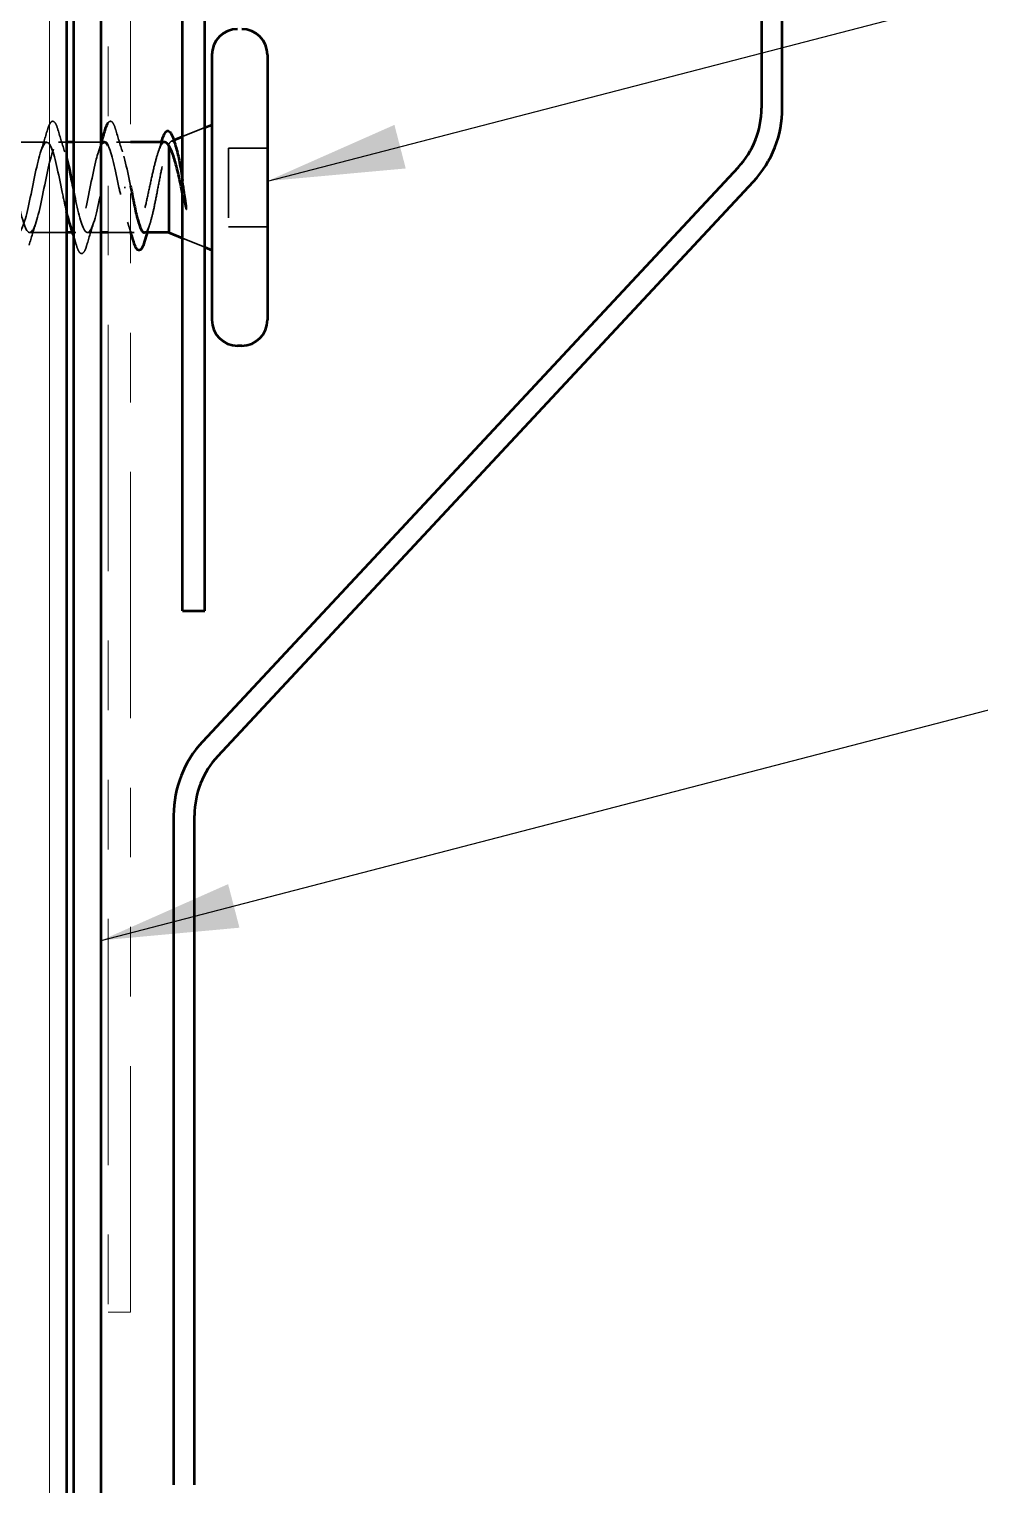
# Model space of a CAD drawing. Header units: inches. Extents: x 0.6 to 33.4, y 0.6 to 21.4.
# Drawn here: x 7.283 to 8.65, y 3.573 to 5.665 of the extents above; entities that cross this region are included whole.
import ezdxf

# ---------------------------------------------------------------- set-up
doc = ezdxf.new("R2010")
doc.units = ezdxf.units.IN
doc.header["$LTSCALE"] = 2
doc.header["$MEASUREMENT"] = 0
doc.linetypes.add('DASHED', pattern=[0.2067, 0.1654, -0.0413])
doc.linetypes.add('DOUBLE_DASH_CHAIN', pattern=[1.2403, 0.6614, -0.0827, 0.1654, -0.0827, 0.1654, -0.0827])
for name, color, linetype, lineweight in [('Hatch (ANSI)', 7, 'Continuous', 18), ('Hidden (ANSI)', 7, 'DASHED', 35), ('Symbol (ANSI)', 7, 'Continuous', 25), ('Visible (ANSI)', 7, 'Continuous', 50)]:
    doc.layers.add(name, color=color, linetype=linetype, lineweight=lineweight)
doc.styles.add('Note Text (ANSI)', font='tahoma.ttf')
doc.dimstyles.new('Default (ANSI)$7', dxfattribs={"dimscale": 2, "dimtxt": 0.12, "dimasz": 0.098425, "dimexe": 0.125, "dimexo": 0.0625, "dimgap": 0.031496, "dimtad": 0, "dimtih": 1, "dimtoh": 1, "dimrnd": 1e-08, "dimzin": 4, "dimdsep": 46, "dimtxsty": 'Note Text (ANSI)', "dimcen": 0.09, "dimdle": 0.393701, "dimclrd": 256, "dimclre": 256, "dimclrt": 256, "dimadec": 0, "dimazin": 1, "dimtfac": 1, "dimtofl": 0, "dimtmove": 0, "dimatfit": 3, "dimfxl": 0, "dimtolj": 1, "dimtzin": 4, "dimlwd": -1, "dimlwe": -1, "dimarcsym": 0})

msp = doc.modelspace()

# ---------------------------------------------------------------- hatches: boundary and pattern name
at = {"layer": 'Hatch (ANSI)', "true_color": 0x804000}
h = msp.add_hatch(dxfattribs=at)
h.set_pattern_fill('INSUL', color=36, scale=0.75, angle=90, style=0)
h.paths.add_polyline_path([(7.33694, 2.42486), (7.33694, 14.93713), (6.83694, 14.93713), (6.83694, 2.42486)])

# ---------------------------------------------------------------- linework, layer by layer
at = {"layer": 'Hidden (ANSI)', "ltscale": 0.032759}
for p, q in [((7.50394, 5.51087), (7.53594, 5.52377)), ((7.50394, 5.36474), (7.53594, 5.35184))]:
    msp.add_line(p, q, dxfattribs=at)
at = {"layer": 'Hidden (ANSI)', "ltscale": 0.062755}
msp.add_line((7.30869, 5.50281), (7.24269, 5.50281), dxfattribs=at)
at = {"layer": 'Hidden (ANSI)', "ltscale": 0.010614}
msp.add_line((7.33694, 5.50281), (7.32569, 5.50281), dxfattribs=at)
at = {"layer": 'Hidden (ANSI)', "ltscale": 0.037994}
msp.add_line((7.38694, 5.50281), (7.34694, 5.50281), dxfattribs=at)
at = {"layer": 'Hidden (ANSI)', "ltscale": 0.019185}
msp.add_line((7.42894, 5.50281), (7.40869, 5.50281), dxfattribs=at)
at = {"layer": 'Hidden (ANSI)', "ltscale": 0.003456}
msp.add_line((7.48774, 5.50434), (7.4912, 5.50574), dxfattribs=at)
at = {"layer": 'Hidden (ANSI)', "ltscale": 0.004297}
msp.add_line((7.48394, 5.49915), (7.48394, 5.49747), dxfattribs=at)
at = {"layer": 'Hidden (ANSI)', "ltscale": 0.053232}
for p, q in [((7.62594, 5.49431), (7.56994, 5.49431)), ((7.62594, 5.38131), (7.56994, 5.38131))]:
    msp.add_line(p, q, dxfattribs=at)
at = {"layer": 'Hidden (ANSI)', "ltscale": 0.107515}
msp.add_line((7.56994, 5.49431), (7.56994, 5.38131), dxfattribs=at)
at = {"layer": 'Hidden (ANSI)', "ltscale": 0.002412}
msp.add_line((7.41997, 5.43781), (7.42191, 5.43781), dxfattribs=at)
at = {"layer": 'Hidden (ANSI)', "ltscale": 0.050136}
msp.add_line((7.33694, 5.37281), (7.28419, 5.37281), dxfattribs=at)
at = {"layer": 'Hidden (ANSI)', "ltscale": 0.004078}
msp.add_line((7.35019, 5.37281), (7.3458, 5.37281), dxfattribs=at)
at = {"layer": 'Hidden (ANSI)', "ltscale": 0.018709}
msp.add_line((7.38694, 5.37281), (7.36719, 5.37281), dxfattribs=at)
at = {"layer": 'Hidden (ANSI)', "ltscale": 0.030375}
msp.add_line((7.42894, 5.37281), (7.39694, 5.37281), dxfattribs=at)
at = {"layer": 'Hidden (ANSI)', "ltscale": 0.004504}
msp.add_line((7.43437, 5.37281), (7.42954, 5.37281), dxfattribs=at)
at = {"layer": 'Hidden (ANSI)', "ltscale": 0.090851}
for points in [[(7.30964, 5.52059), (7.31112, 5.52565), (7.31258, 5.52922), (7.3151, 5.53217), (7.31611, 5.53282), (7.31907, 5.53278), (7.32046, 5.53115), (7.32276, 5.52668), (7.32375, 5.52396), (7.32474, 5.52059)], [(7.36624, 5.35503), (7.36476, 5.34996), (7.3633, 5.3464), (7.36078, 5.34345), (7.35977, 5.34279), (7.35681, 5.34283), (7.35542, 5.34446), (7.35312, 5.34894), (7.35212, 5.35165), (7.35114, 5.35503)]]:
    msp.add_open_spline(points, degree=3, knots=[0, 0, 0, 0, 0.08068206, 0.08068206, 0.12137804, 0.12137804, 0.18811443, 0.18811443, 0.24184971, 0.24184971, 0.24184971, 0.24184971], dxfattribs=at)
at = {"layer": 'Hidden (ANSI)', "ltscale": 0.062398}
msp.add_open_spline([(7.39694, 5.53079), (7.39704, 5.53092), (7.39715, 5.53105), (7.3981, 5.53217), (7.39911, 5.53282), (7.40207, 5.53278), (7.40346, 5.53115), (7.40576, 5.52668), (7.40675, 5.52396), (7.40774, 5.52059)], degree=3, knots=[0.07556417, 0.07556417, 0.07556417, 0.07556417, 0.08068206, 0.08068206, 0.12137804, 0.12137804, 0.18811443, 0.18811443, 0.24184971, 0.24184971, 0.24184971, 0.24184971], dxfattribs=at)
at = {"layer": 'Hidden (ANSI)', "ltscale": 1.009205}
msp.add_open_spline([(6.83694, 5.48741), (6.83782, 5.48468), (6.8387, 5.48161), (6.83957, 5.47822), (6.84501, 5.45726), (6.85045, 5.42566), (6.85589, 5.40305), (6.86133, 5.38043), (6.86677, 5.36843), (6.87221, 5.3745), (6.87765, 5.38057), (6.88309, 5.40427), (6.88853, 5.43088), (6.89397, 5.45749), (6.89941, 5.48509), (6.90485, 5.49655), (6.91028, 5.50801), (6.91572, 5.50249), (6.92116, 5.48342), (6.9266, 5.46435), (6.93204, 5.43311), (6.93748, 5.4091), (6.94292, 5.38509), (6.94836, 5.37003), (6.9538, 5.37329), (6.95924, 5.37654), (6.96468, 5.39787), (6.97012, 5.42403), (6.97556, 5.45018), (6.981, 5.47928), (6.98643, 5.49325), (6.99187, 5.50722), (6.99731, 5.50505), (7.00275, 5.4881), (7.00819, 5.47114), (7.01363, 5.44062), (7.01907, 5.41548), (7.02451, 5.39034), (7.02995, 5.37241), (7.03539, 5.37281), (7.04083, 5.37322), (7.04627, 5.39193), (7.05171, 5.41733), (7.05715, 5.44274), (7.06258, 5.47299), (7.06802, 5.48932), (7.07346, 5.50564), (7.0789, 5.50685), (7.08434, 5.4922), (7.08978, 5.47755), (7.09522, 5.44809), (7.10066, 5.42211), (7.1061, 5.39614), (7.11154, 5.37553), (7.11698, 5.37308), (7.12242, 5.37063), (7.12786, 5.38652), (7.1333, 5.41088), (7.13873, 5.43523), (7.14417, 5.46631), (7.14961, 5.4848), (7.15505, 5.50329), (7.16049, 5.50787), (7.16593, 5.49568), (7.17137, 5.4835), (7.17681, 5.45544), (7.18225, 5.42893), (7.18769, 5.40241), (7.19313, 5.37936), (7.19857, 5.37408), (7.20401, 5.36881), (7.20945, 5.38168), (7.21488, 5.40472), (7.22032, 5.42776), (7.22576, 5.4593), (7.2312, 5.47974), (7.23664, 5.50019), (7.24208, 5.50808), (7.24752, 5.49851), (7.25296, 5.48893), (7.2584, 5.46259), (7.26384, 5.43584), (7.26928, 5.40909), (7.27472, 5.38386), (7.28016, 5.37581), (7.28559, 5.36777), (7.29103, 5.37749), (7.29647, 5.39895), (7.30191, 5.4204), (7.30735, 5.45204), (7.31279, 5.47421), (7.31823, 5.49638), (7.32367, 5.50749), (7.32911, 5.50064), (7.33172, 5.49735), (7.33433, 5.49004), (7.33694, 5.48038)], degree=3, knots=[-44.852859, -44.852859, -44.852859, -44.852859, -44.6533359, -44.6533359, -44.6533359, -43.418059, -43.418059, -43.418059, -42.182782, -42.182782, -42.182782, -40.9475051, -40.9475051, -40.9475051, -39.7122281, -39.7122281, -39.7122281, -38.4769512, -38.4769512, -38.4769512, -37.2416742, -37.2416742, -37.2416742, -36.0063973, -36.0063973, -36.0063973, -34.7711204, -34.7711204, -34.7711204, -33.5358434, -33.5358434, -33.5358434, -32.3005665, -32.3005665, -32.3005665, -31.0652895, -31.0652895, -31.0652895, -29.8300126, -29.8300126, -29.8300126, -28.5947356, -28.5947356, -28.5947356, -27.3594587, -27.3594587, -27.3594587, -26.1241817, -26.1241817, -26.1241817, -24.8889048, -24.8889048, -24.8889048, -23.6536278, -23.6536278, -23.6536278, -22.4183509, -22.4183509, -22.4183509, -21.183074, -21.183074, -21.183074, -19.947797, -19.947797, -19.947797, -18.7125201, -18.7125201, -18.7125201, -17.4772431, -17.4772431, -17.4772431, -16.2419662, -16.2419662, -16.2419662, -15.0066892, -15.0066892, -15.0066892, -13.7714123, -13.7714123, -13.7714123, -12.5361353, -12.5361353, -12.5361353, -11.3008584, -11.3008584, -11.3008584, -10.0655815, -10.0655815, -10.0655815, -8.8303045, -8.8303045, -8.8303045, -7.5950276, -7.5950276, -7.5950276, -7.0023451, -7.0023451, -7.0023451, -7.0023451], dxfattribs=at)
at = {"layer": 'Hidden (ANSI)', "ltscale": 1.009196}
msp.add_open_spline([(7.33694, 5.40307), (7.33491, 5.41142), (7.33288, 5.42095), (7.33085, 5.43088), (7.32541, 5.45749), (7.31997, 5.48509), (7.31453, 5.49655), (7.30909, 5.50801), (7.30365, 5.50249), (7.29821, 5.48342), (7.29277, 5.46435), (7.28734, 5.43311), (7.2819, 5.4091), (7.27646, 5.38509), (7.27102, 5.37003), (7.26558, 5.37329), (7.26014, 5.37654), (7.2547, 5.39787), (7.24926, 5.42403), (7.24382, 5.45018), (7.23838, 5.47928), (7.23294, 5.49325), (7.2275, 5.50722), (7.22206, 5.50505), (7.21662, 5.4881), (7.21119, 5.47114), (7.20575, 5.44062), (7.20031, 5.41548), (7.19487, 5.39034), (7.18943, 5.37241), (7.18399, 5.37281), (7.17855, 5.37322), (7.17311, 5.39193), (7.16767, 5.41733), (7.16223, 5.44274), (7.15679, 5.47299), (7.15135, 5.48932), (7.14591, 5.50564), (7.14047, 5.50685), (7.13504, 5.4922), (7.1296, 5.47755), (7.12416, 5.44809), (7.11872, 5.42211), (7.11328, 5.39614), (7.10784, 5.37553), (7.1024, 5.37308), (7.09696, 5.37063), (7.09152, 5.38652), (7.08608, 5.41088), (7.08064, 5.43523), (7.0752, 5.46631), (7.06976, 5.4848), (7.06432, 5.50329), (7.05889, 5.50787), (7.05345, 5.49568), (7.04801, 5.4835), (7.04257, 5.45544), (7.03713, 5.42893), (7.03169, 5.40241), (7.02625, 5.37936), (7.02081, 5.37408), (7.01537, 5.36881), (7.00993, 5.38168), (7.00449, 5.40472), (6.99905, 5.42776), (6.99361, 5.4593), (6.98817, 5.47974), (6.98274, 5.50019), (6.9773, 5.50808), (6.97186, 5.49851), (6.96642, 5.48893), (6.96098, 5.46259), (6.95554, 5.43584), (6.9501, 5.40909), (6.94466, 5.38386), (6.93922, 5.37581), (6.93378, 5.36777), (6.92834, 5.37749), (6.9229, 5.39895), (6.91746, 5.4204), (6.91202, 5.45204), (6.90659, 5.47421), (6.90115, 5.49638), (6.89571, 5.50749), (6.89027, 5.50064), (6.88483, 5.49379), (6.87939, 5.46946), (6.87395, 5.44278), (6.86851, 5.41609), (6.86307, 5.38897), (6.85763, 5.37825), (6.85219, 5.36753), (6.84675, 5.37399), (6.84131, 5.39361), (6.83986, 5.39888), (6.8384, 5.40499), (6.83694, 5.41156)], degree=3, knots=[5.7154276, 5.7154276, 5.7154276, 5.7154276, 6.1763847, 6.1763847, 6.1763847, 7.4116617, 7.4116617, 7.4116617, 8.6469386, 8.6469386, 8.6469386, 9.8822156, 9.8822156, 9.8822156, 11.1174925, 11.1174925, 11.1174925, 12.3527695, 12.3527695, 12.3527695, 13.5880464, 13.5880464, 13.5880464, 14.8233233, 14.8233233, 14.8233233, 16.0586003, 16.0586003, 16.0586003, 17.2938772, 17.2938772, 17.2938772, 18.5291542, 18.5291542, 18.5291542, 19.7644311, 19.7644311, 19.7644311, 20.9997081, 20.9997081, 20.9997081, 22.234985, 22.234985, 22.234985, 23.470262, 23.470262, 23.470262, 24.7055389, 24.7055389, 24.7055389, 25.9408158, 25.9408158, 25.9408158, 27.1760928, 27.1760928, 27.1760928, 28.4113697, 28.4113697, 28.4113697, 29.6466467, 29.6466467, 29.6466467, 30.8819236, 30.8819236, 30.8819236, 32.1172006, 32.1172006, 32.1172006, 33.3524775, 33.3524775, 33.3524775, 34.5877545, 34.5877545, 34.5877545, 35.8230314, 35.8230314, 35.8230314, 37.0583084, 37.0583084, 37.0583084, 38.2935853, 38.2935853, 38.2935853, 39.5288622, 39.5288622, 39.5288622, 40.7641392, 40.7641392, 40.7641392, 41.9994161, 41.9994161, 41.9994161, 43.2346931, 43.2346931, 43.2346931, 43.5659415, 43.5659415, 43.5659415, 43.5659415], dxfattribs=at)
at = {"layer": 'Hidden (ANSI)', "ltscale": 0.031888}
for points in [[(7.29986, 5.48883), (7.30328, 5.49924), (7.3065, 5.5099), (7.30964, 5.52059)], [(7.32474, 5.52059), (7.32787, 5.5099), (7.3311, 5.49924), (7.33451, 5.48883)], [(7.40774, 5.52059), (7.41087, 5.5099), (7.4141, 5.49924), (7.41751, 5.48883)], [(7.29301, 5.38678), (7.2896, 5.37637), (7.28637, 5.36571), (7.28324, 5.35503)], [(7.37601, 5.38678), (7.3726, 5.37637), (7.36937, 5.36571), (7.36624, 5.35503)]]:
    msp.add_open_spline(points, degree=3, dxfattribs=at)
at = {"layer": 'Hidden (ANSI)', "ltscale": 0.239851}
msp.add_open_spline([(7.39169, 5.50257), (7.38773, 5.50231), (7.38376, 5.49349), (7.3798, 5.47822), (7.37436, 5.45726), (7.36892, 5.42566), (7.36348, 5.40305), (7.35805, 5.38043), (7.35261, 5.36843), (7.34717, 5.3745), (7.34523, 5.37666), (7.3433, 5.38105), (7.34136, 5.38701)], degree=3, knots=[1.5707963, 1.5707963, 1.5707963, 1.5707963, 2.4705539, 2.4705539, 2.4705539, 3.7058308, 3.7058308, 3.7058308, 4.9411078, 4.9411078, 4.9411078, 5.3805406, 5.3805406, 5.3805406, 5.3805406], dxfattribs=at)
at = {"layer": 'Hidden (ANSI)', "ltscale": 0.390892}
msp.add_open_spline([(7.34694, 5.43537), (7.35187, 5.41121), (7.35681, 5.38797), (7.36174, 5.37825), (7.36718, 5.36753), (7.37262, 5.37399), (7.37806, 5.39361), (7.3835, 5.41324), (7.38894, 5.44462), (7.39438, 5.46826), (7.39982, 5.49191), (7.40526, 5.50611), (7.4107, 5.50206), (7.41614, 5.498), (7.42158, 5.47597), (7.42702, 5.44966), (7.42766, 5.44656), (7.4283, 5.44342), (7.42894, 5.44027)], degree=3, knots=[-6.2453348, -6.2453348, -6.2453348, -6.2453348, -5.1244737, -5.1244737, -5.1244737, -3.8891967, -3.8891967, -3.8891967, -2.6539198, -2.6539198, -2.6539198, -1.4186428, -1.4186428, -1.4186428, -0.1833659, -0.1833659, -0.1833659, -0.0378505, -0.0378505, -0.0378505, -0.0378505], dxfattribs=at)
at = {"layer": 'Hidden (ANSI)', "ltscale": 0.014082}
msp.add_open_spline([(7.38286, 5.48883), (7.38438, 5.49345), (7.38585, 5.49811), (7.3873, 5.50281)], degree=3, dxfattribs=at)
at = {"layer": 'Hidden (ANSI)', "ltscale": 0.298266}
msp.add_open_spline([(7.47824, 5.50281), (7.47643, 5.50281), (7.47463, 5.50116), (7.47095, 5.49468), (7.46911, 5.48983), (7.46539, 5.47756), (7.46355, 5.47027), (7.45983, 5.45423), (7.45799, 5.44563), (7.45427, 5.42832), (7.45243, 5.41977), (7.44871, 5.4039), (7.44687, 5.39673), (7.44315, 5.38478), (7.4413, 5.38012), (7.43758, 5.37397), (7.43574, 5.37254), (7.43202, 5.37315), (7.43018, 5.37518), (7.42646, 5.38246), (7.42462, 5.38763), (7.42103, 5.39996), (7.41932, 5.40685), (7.41587, 5.42182), (7.41416, 5.42978), (7.41244, 5.43781)], degree=3, knots=[0.06910916, 0.06910916, 0.06910916, 0.06910916, 0.13496346, 0.13496346, 0.20244519, 0.20244519, 0.26992692, 0.26992692, 0.33740864, 0.33740864, 0.40489037, 0.40489037, 0.4723721, 0.4723721, 0.53985383, 0.53985383, 0.60733556, 0.60733556, 0.67481729, 0.67481729, 0.74229902, 0.74229902, 0.8048716, 0.8048716, 0.86744418, 0.86744418, 0.86744418, 0.86744418], dxfattribs=at)
at = {"layer": 'Hidden (ANSI)', "ltscale": 0.015281}
msp.add_open_spline([(7.46853, 5.48772), (7.4702, 5.49269), (7.47182, 5.49773), (7.47341, 5.50281)], degree=3, dxfattribs=at)
at = {"layer": 'Hidden (ANSI)', "ltscale": 0.061402}
msp.add_open_spline([(7.48394, 5.49915), (7.48544, 5.50259), (7.48691, 5.50439), (7.48988, 5.50459), (7.49135, 5.50291), (7.49342, 5.49819), (7.49402, 5.49654), (7.49462, 5.49464)], degree=3, knots=[0, 0, 0, 0, 0.06713685, 0.06713685, 0.13596331, 0.13596331, 0.1644502, 0.1644502, 0.1644502, 0.1644502], dxfattribs=at)
at = {"layer": 'Hidden (ANSI)', "ltscale": 0.073797}
msp.add_open_spline([(7.41244, 5.43781), (7.40727, 5.46323), (7.40211, 5.48778), (7.39694, 5.49773)], degree=3, dxfattribs=at)
at = {"layer": 'Hidden (ANSI)', "ltscale": 0.176677}
msp.add_open_spline([(7.449, 5.37281), (7.44907, 5.37281), (7.44913, 5.37281), (7.45085, 5.37295), (7.45248, 5.37479), (7.45578, 5.38169), (7.45742, 5.38667), (7.46072, 5.39914), (7.46236, 5.40649), (7.46566, 5.42259), (7.4673, 5.43117), (7.4706, 5.4484), (7.47224, 5.45688), (7.47554, 5.47257), (7.47717, 5.47963), (7.47968, 5.48851), (7.48053, 5.49119), (7.48224, 5.49578), (7.48309, 5.49768), (7.48394, 5.49915)], degree=3, knots=[0.26492637, 0.26492637, 0.26492637, 0.26492637, 0.26748567, 0.26748567, 0.33435708, 0.33435708, 0.4012285, 0.4012285, 0.46809992, 0.46809992, 0.53497133, 0.53497133, 0.60184275, 0.60184275, 0.66871417, 0.66871417, 0.70324308, 0.70324308, 0.737772, 0.737772, 0.737772, 0.737772], dxfattribs=at)
at = {"layer": 'Hidden (ANSI)', "ltscale": 0.030286}
msp.add_open_spline([(7.50394, 5.44766), (7.50436, 5.44497), (7.50478, 5.44224), (7.5064, 5.43174), (7.50757, 5.42394), (7.50874, 5.41636)], degree=3, knots=[0.316172256, 0.316172256, 0.316172256, 0.316172256, 0.33737749, 0.33737749, 0.39716778, 0.39716778, 0.39716778, 0.39716778], dxfattribs=at)
at = {"layer": 'Hidden (ANSI)', "ltscale": 0.018944}
msp.add_open_spline([(7.50805, 5.40977), (7.50669, 5.41603), (7.50532, 5.4225), (7.50394, 5.42901)], degree=3, dxfattribs=at)
at = {"layer": 'Hidden (ANSI)', "ltscale": 0.014703}
msp.add_open_spline([(7.50874, 5.41636), (7.50905, 5.41436), (7.50931, 5.41231), (7.50963, 5.40861), (7.50967, 5.40726), (7.50958, 5.40636), (7.50955, 5.40616), (7.50948, 5.406), (7.50946, 5.40597), (7.50943, 5.40594), (7.50941, 5.40593), (7.50938, 5.40592), (7.50937, 5.40591), (7.50935, 5.40591), (7.50934, 5.40592), (7.50931, 5.40593), (7.50929, 5.40594), (7.50925, 5.40597), (7.50923, 5.40599), (7.50916, 5.40609), (7.50911, 5.40618), (7.50889, 5.40661), (7.50872, 5.40714), (7.5084, 5.40824), (7.50821, 5.40903), (7.50805, 5.40977)], degree=3, knots=[0, 0, 0, 0, 0.015878436, 0.015878436, 0.030496322, 0.030496322, 0.033768739, 0.033768739, 0.034516096, 0.034516096, 0.034934038, 0.034934038, 0.035218632, 0.035218632, 0.035484827, 0.035484827, 0.035833283, 0.035833283, 0.03649102, 0.03649102, 0.038229075, 0.038229075, 0.045138635, 0.045138635, 0.057165667, 0.057165667, 0.057165667, 0.057165667], dxfattribs=at)
at = {"layer": 'Hidden (ANSI)', "ltscale": 0.013347}
msp.add_open_spline([(7.42894, 5.37472), (7.42754, 5.37915), (7.42612, 5.38355), (7.42466, 5.3879)], degree=3, dxfattribs=at)
at = {"layer": 'Hidden (ANSI)', "ltscale": 0.012886}
msp.add_open_spline([(7.45697, 5.38566), (7.45561, 5.38141), (7.45427, 5.37712), (7.45296, 5.37281)], degree=3, dxfattribs=at)
at = {"layer": 'Hidden (ANSI)', "ltscale": 0.013975}
msp.add_open_spline([(7.35114, 5.35503), (7.34976, 5.35973), (7.34836, 5.36442), (7.34694, 5.3691)], degree=3, dxfattribs=at)
at = {"layer": 'Visible (ANSI)', "color": 36, "true_color": 0x804000}
msp.add_line((7.33694, 14.43713), (7.33694, 2.42486), dxfattribs=at)
at = {"layer": 'Visible (ANSI)', "color": 30, "true_color": 0xff8000}
for p, q in [((7.34694, 14.34713), (7.34694, 2.42486)), ((7.38694, 2.42486), (7.38694, 14.34713))]:
    msp.add_line(p, q, dxfattribs=at)
at = {"layer": 'Visible (ANSI)', "color": 30, "linetype": 'DOUBLE_DASH_CHAIN', "lineweight": 18, "ltscale": 0.267416, "true_color": 0xff8000}
for p, q in [((7.39694, 7.80148), (7.39694, 3.82136)), ((7.42894, 3.82136), (7.42894, 7.80148))]:
    msp.add_line(p, q, dxfattribs=at)
at = {"layer": 'Visible (ANSI)', "color": 5, "true_color": 0x0000ff}
for p, q in [((8.33594, 7.01511), (8.33594, 5.55183)), ((8.36594, 5.55183), (8.36594, 7.01511)), ((8.30236, 5.46658), (7.53258, 4.64109)), ((7.55452, 4.62063), (8.3243, 5.44612)), ((7.49094, 4.53538), (7.49094, 3.57317)), ((7.52094, 3.57317), (7.52094, 4.53538))]:
    msp.add_line(p, q, dxfattribs=at)
at = {"layer": 'Visible (ANSI)', "color": 1, "true_color": 0xff0000}
for p, q in [((7.50394, 4.82931), (7.50394, 5.76531)), ((7.53594, 4.82931), (7.53594, 5.76531)), ((7.50394, 4.82931), (7.53594, 4.82931))]:
    msp.add_line(p, q, dxfattribs=at)
at = {"layer": 'Visible (ANSI)'}
for p, q in [((7.54594, 5.62831), (7.54594, 5.24731)), ((7.62594, 5.62831), (7.62594, 5.24731)), ((7.53594, 5.52377), (7.54594, 5.52781)), ((7.34694, 5.50281), (7.33694, 5.50281)), ((7.39169, 5.50281), (7.38694, 5.50281)), ((7.47824, 5.50281), (7.42894, 5.50281)), ((7.4912, 5.50574), (7.50394, 5.51087)), ((7.48394, 5.49747), (7.48394, 5.37281)), ((7.3458, 5.37281), (7.33694, 5.37281)), ((7.39694, 5.37281), (7.38694, 5.37281)), ((7.42954, 5.37281), (7.42894, 5.37281)), ((7.48394, 5.37281), (7.449, 5.37281)), ((7.48394, 5.37281), (7.50394, 5.36474)), ((7.53594, 5.35184), (7.54594, 5.34781)), ((7.58894, 5.21031), (7.58294, 5.21031))]:
    msp.add_line(p, q, dxfattribs=at)
at = {"layer": 'Visible (ANSI)', "color": 30, "linetype": 'DOUBLE_DASH_CHAIN', "lineweight": 18, "ltscale": 0.004979, "true_color": 0xff8000}
msp.add_line((7.42894, 3.82136), (7.39694, 3.82136), dxfattribs=at)
at = {"layer": 'Visible (ANSI)'}
for centre, start, end in [((7.58294, 5.62831), 90, 180), ((7.58894, 5.62831), 0, 90), ((7.58294, 5.24731), 180, 270), ((7.58894, 5.24731), 270, 0)]:
    msp.add_arc(centre, 0.037, start, end, dxfattribs=at)
at = {"layer": 'Visible (ANSI)', "color": 5, "true_color": 0x0000ff}
for centre, radius, start, end in [((8.21094, 5.55183), 0.125, 317, 0), ((8.21094, 5.55183), 0.155, 317, 0), ((7.64594, 4.53538), 0.155, 137, 180), ((7.64594, 4.53538), 0.125, 137, 180)]:
    msp.add_arc(centre, radius, start, end, dxfattribs=at)
at = {"layer": 'Visible (ANSI)'}
for points in [[(7.39264, 5.52059), (7.39403, 5.52533), (7.39539, 5.52876), (7.39694, 5.53079)], [(7.3873, 5.50281), (7.38912, 5.5087), (7.39089, 5.51464), (7.39264, 5.52059)], [(7.47341, 5.50281), (7.47378, 5.50399), (7.47415, 5.50518), (7.47451, 5.50637)], [(7.49143, 5.505), (7.49247, 5.50153), (7.49354, 5.49808), (7.49462, 5.49464)], [(7.42894, 5.44027), (7.42911, 5.43945), (7.42927, 5.43863), (7.42944, 5.43781)], [(7.34136, 5.38701), (7.33989, 5.39155), (7.33841, 5.397), (7.33694, 5.40307)], [(7.34694, 5.3691), (7.34513, 5.37504), (7.34327, 5.38095), (7.34136, 5.38678)], [(7.43363, 5.3594), (7.4321, 5.36453), (7.43054, 5.36964), (7.42894, 5.37472)], [(7.45296, 5.37281), (7.45172, 5.36872), (7.45049, 5.36461), (7.44928, 5.3605)]]:
    msp.add_open_spline(points, degree=3, dxfattribs=at)
for points, knots in [([(7.39694, 5.49773), (7.39667, 5.49826), (7.39639, 5.49874), (7.39612, 5.49918), (7.39464, 5.50158), (7.39317, 5.50267), (7.39169, 5.50257)], [1.17336593, 1.17336593, 1.17336593, 1.17336593, 1.23527695, 1.23527695, 1.23527695, 1.57079633, 1.57079633, 1.57079633, 1.57079633]), ([(7.47451, 5.50637), (7.476, 5.5112), (7.47749, 5.51475), (7.47995, 5.51792), (7.48085, 5.51867), (7.48381, 5.51946), (7.48563, 5.51807), (7.48778, 5.51462), (7.48844, 5.51329), (7.48987, 5.50983), (7.49065, 5.50758), (7.49143, 5.505)], [0, 0, 0, 0, 0.0707422, 0.0707422, 0.10601969, 0.10601969, 0.17099056, 0.17099056, 0.2005585, 0.2005585, 0.23613752, 0.23613752, 0.23613752, 0.23613752]), ([(7.48394, 5.49747), (7.48208, 5.50091), (7.48024, 5.50272), (7.47833, 5.50281), (7.47829, 5.50281), (7.47824, 5.50281)], [0, 0, 0, 0, 0.067481729, 0.067481729, 0.069109162, 0.069109162, 0.069109162, 0.069109162]), ([(7.50394, 5.42901), (7.50326, 5.43219), (7.50258, 5.43538), (7.49987, 5.44794), (7.49783, 5.45705), (7.4938, 5.47301), (7.49184, 5.47983), (7.4879, 5.49078), (7.48594, 5.4949), (7.48394, 5.49747)], [0.0509905, 0.0509905, 0.0509905, 0.0509905, 0.07588897, 0.07588897, 0.1494652, 0.1494652, 0.21768686, 0.21768686, 0.28372234, 0.28372234, 0.28372234, 0.28372234]), ([(7.49462, 5.49464), (7.4955, 5.49183), (7.49637, 5.48848), (7.49874, 5.47807), (7.50021, 5.47023), (7.50244, 5.45709), (7.50319, 5.45243), (7.50394, 5.44766)], [0.1644502, 0.1644502, 0.1644502, 0.1644502, 0.20647998, 0.20647998, 0.27868739, 0.27868739, 0.31617226, 0.31617226, 0.31617226, 0.31617226]), ([(7.33694, 5.48038), (7.33977, 5.4699), (7.3426, 5.45666), (7.34543, 5.44278), (7.34593, 5.44031), (7.34643, 5.43783), (7.34694, 5.43537)], [-7.00234507, -7.00234507, -7.00234507, -7.00234507, -6.35975062, -6.35975062, -6.35975062, -6.24533479, -6.24533479, -6.24533479, -6.24533479]), ([(7.42944, 5.43781), (7.43109, 5.42919), (7.43273, 5.42065), (7.43603, 5.40475), (7.43766, 5.39754), (7.44097, 5.38545), (7.4426, 5.38068), (7.44584, 5.37439), (7.44742, 5.37281), (7.449, 5.37281)], [0, 0, 0, 0, 0.06687142, 0.06687142, 0.13374283, 0.13374283, 0.20061425, 0.20061425, 0.26492637, 0.26492637, 0.26492637, 0.26492637]), ([(7.44928, 5.3605), (7.4478, 5.35545), (7.44634, 5.35178), (7.44394, 5.34851), (7.44307, 5.34773), (7.44005, 5.34694), (7.43826, 5.34853), (7.43573, 5.35314), (7.43468, 5.35591), (7.43363, 5.3594)], [0, 0, 0, 0, 0.07549597, 0.07549597, 0.11358326, 0.11358326, 0.18511439, 0.18511439, 0.2400252, 0.2400252, 0.2400252, 0.2400252])]:
    msp.add_open_spline(points, degree=3, knots=knots, dxfattribs=at)

# ---------------------------------------------------------------- leaders
at = {"layer": 'Symbol (ANSI)', "annotation_type": 0, "has_hookline": 1, "hookline_direction": 0}
for points, text_width in [([(7.62594, 5.44695), (11.76837, 6.52104)], 4.05985), ([(7.38694, 4.35571), (11.8503, 5.5158)], 4.45958), ([(7.33694, 2.87497), (11.866, 4.05266)], 2.86872)]:
    msp.add_leader(points, dimstyle='Default (ANSI)$7', override={"dimtad": 0}, dxfattribs=dict(at, text_width=text_width))

doc.saveas('drawing.dxf')
